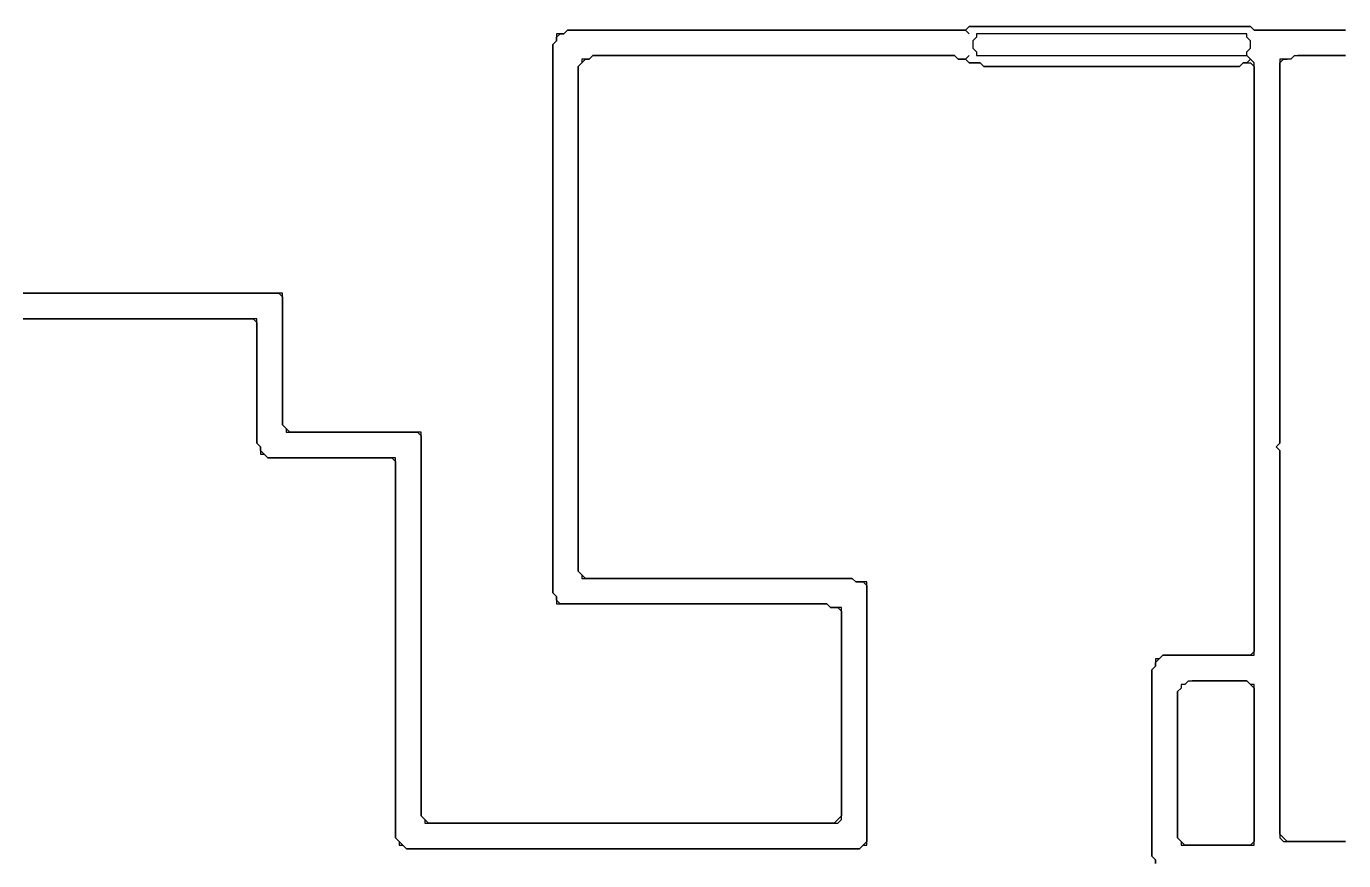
# Model space of a CAD drawing. Header units: metres. Extents: x 39 to 1548, y -1178 to -105.
# Drawn here: x 602.9 to 963.5, y -360.2 to -132 of the extents above; entities that cross this region are included whole.
import ezdxf

# ---------------------------------------------------------------- set-up
doc = ezdxf.new("R2010")
doc.units = ezdxf.units.M

msp = doc.modelspace()

# ---------------------------------------------------------------- linework, layer by layer
for points in [[(602, -205), (603, -205), (604, -205), (605, -205), (606, -205), (607, -205), (608, -205), (609, -205), (610, -205), (611, -205), (612, -205), (613, -205), (614, -205), (615, -205), (616, -205), (617, -205), (618, -205), (619, -205), (620, -205), (621, -205), (622, -205), (623, -205), (624, -205), (625, -205), (626, -205), (627, -205), (628, -205), (629, -205), (630, -205), (631, -205), (632, -205), (633, -205), (634, -205), (635, -205), (636, -205), (637, -205), (638, -205), (639, -205), (640, -205), (641, -205), (642, -205), (643, -205), (644, -205), (645, -205), (646, -205), (647, -205), (648, -205), (649, -205), (650, -205), (651, -205), (652, -205), (653, -205), (654, -205), (655, -205), (656, -205), (657, -205), (658, -205), (659, -205), (660, -205), (661, -205), (662, -205), (663, -205), (664, -205), (665, -205), (666, -205), (667, -205), (668, -205), (669, -205), (670, -205), (671, -205), (672, -205), (673, -206), (673, -207), (673, -208), (673, -209), (673, -210), (673, -211), (673, -212), (673, -213), (673, -214), (673, -215), (673, -216), (673, -217), (673, -218), (673, -219), (673, -220), (673, -221), (673, -222), (673, -223), (673, -224), (673, -225), (673, -226), (673, -227), (673, -228), (673, -229), (673, -230), (673, -231), (673, -232), (673, -233), (673, -234), (673, -235), (673, -236), (673, -237), (673, -238), (673, -239), (673, -240), (673, -241), (674, -242), (674, -243), (675, -243), (676, -243), (677, -243), (678, -243), (679, -243), (680, -243), (681, -243), (682, -243), (683, -243), (684, -243), (685, -243), (686, -243), (687, -243), (688, -243), (689, -243), (690, -243), (691, -243), (692, -243), (693, -243), (694, -243), (695, -243), (696, -243), (697, -243), (698, -243), (699, -243), (700, -243), (701, -243), (702, -243), (703, -243), (704, -243), (705, -243), (706, -243), (707, -243), (708, -243), (709, -243), (710, -243), (711, -244), (711, -245), (711, -246), (711, -247), (711, -248), (711, -249), (711, -250), (711, -251), (711, -252), (711, -253), (711, -254), (711, -255), (711, -256), (711, -257), (711, -258), (711, -259), (711, -260), (711, -261), (711, -262), (711, -263), (711, -264), (711, -265), (711, -266), (711, -267), (711, -268), (711, -269), (711, -270), (711, -271), (711, -272), (711, -273), (711, -274), (711, -275), (711, -276), (711, -277), (711, -278), (711, -279), (711, -280), (711, -281), (711, -282), (711, -283), (711, -284), (711, -285), (711, -286), (711, -287), (711, -288), (711, -289), (711, -290), (711, -291), (711, -292), (711, -293), (711, -294), (711, -295), (711, -296), (711, -297), (711, -298), (711, -299), (711, -300), (711, -301), (711, -302), (711, -303), (711, -304), (711, -305), (711, -306), (711, -307), (711, -308), (711, -309), (711, -310), (711, -311), (711, -312), (711, -313), (711, -314), (711, -315), (711, -316), (711, -317), (711, -318), (711, -319), (711, -320), (711, -321), (711, -322), (711, -323), (711, -324), (711, -325), (711, -326), (711, -327), (711, -328), (711, -329), (711, -330), (711, -331), (711, -332), (711, -333), (711, -334), (711, -335), (711, -336), (711, -337), (711, -338), (711, -339), (711, -340), (711, -341), (711, -342), (711, -343), (711, -344), (711, -345), (711, -346), (711, -347), (711, -348), (712, -349), (712, -350), (713, -350), (714, -350), (715, -350), (716, -350), (717, -350), (718, -350), (719, -350), (720, -350), (721, -350), (722, -350), (723, -350), (724, -350), (725, -350), (726, -350), (727, -350), (728, -350), (729, -350), (730, -350), (731, -350), (732, -350), (733, -350), (734, -350), (735, -350), (736, -350), (737, -350), (738, -350), (739, -350), (740, -350), (741, -350), (742, -350), (743, -350), (744, -350), (745, -350), (746, -350), (747, -350), (748, -350), (749, -350), (750, -350), (751, -350), (752, -350), (753, -350), (754, -350), (755, -350), (756, -350), (757, -350), (758, -350), (759, -350), (760, -350), (761, -350), (762, -350), (763, -350), (764, -350), (765, -350), (766, -350), (767, -350), (768, -350), (769, -350), (770, -350), (771, -350), (772, -350), (773, -350), (774, -350), (775, -350), (776, -350), (777, -350), (778, -350), (779, -350), (780, -350), (781, -350), (782, -350), (783, -350), (784, -350), (785, -350), (786, -350), (787, -350), (788, -350), (789, -350), (790, -350), (791, -350), (792, -350), (793, -350), (794, -350), (795, -350), (796, -350), (797, -350), (798, -350), (799, -350), (800, -350), (801, -350), (802, -350), (803, -350), (804, -350), (805, -350), (806, -350), (807, -350), (808, -350), (809, -350), (810, -350), (811, -350), (812, -350), (813, -350), (814, -350), (815, -350), (816, -350), (817, -350), (818, -350), (819, -350), (820, -350), (821, -350), (822, -350), (823, -350), (824, -350), (825, -350), (826, -349), (826, -348), (826, -347), (826, -346), (826, -345), (826, -344), (826, -343), (826, -342), (826, -341), (826, -340), (826, -339), (826, -338), (826, -337), (826, -336), (826, -335), (826, -334), (826, -333), (826, -332), (826, -331), (826, -330), (826, -329), (826, -328), (826, -327), (826, -326), (826, -325), (826, -324), (826, -323), (826, -322), (826, -321), (826, -320), (826, -319), (826, -318), (826, -317), (826, -316), (826, -315), (826, -314), (826, -313), (826, -312), (826, -311), (826, -310), (826, -309), (826, -308), (826, -307), (826, -306), (826, -305), (826, -304), (826, -303), (826, -302), (826, -301), (826, -300), (826, -299), (826, -298), (826, -297), (826, -296), (826, -295), (826, -294), (826, -293), (826, -292), (826, -291), (825, -291), (824, -291), (823, -291), (822, -290), (821, -290), (820, -290), (819, -290), (818, -290), (817, -290), (816, -290), (815, -290), (814, -290), (813, -290), (812, -290), (811, -290), (810, -290), (809, -290), (808, -290), (807, -290), (806, -290), (805, -290), (804, -290), (803, -290), (802, -290), (801, -290), (800, -290), (799, -290), (798, -290), (797, -290), (796, -290), (795, -290), (794, -290), (793, -290), (792, -290), (791, -290), (790, -290), (789, -290), (788, -290), (787, -290), (786, -290), (785, -290), (784, -290), (783, -290), (782, -290), (781, -290), (780, -290), (779, -290), (778, -290), (777, -290), (776, -290), (775, -290), (774, -290), (773, -290), (772, -290), (771, -290), (770, -290), (769, -290), (768, -290), (767, -290), (766, -290), (765, -290), (764, -290), (763, -290), (762, -290), (761, -290), (760, -290), (759, -290), (758, -290), (757, -290), (756, -290), (755, -290), (754, -290), (753, -290), (752, -290), (751, -290), (750, -290), (749, -290), (748, -289), (748, -288), (747, -287), (747, -286), (747, -285), (747, -284), (747, -283), (747, -282), (747, -281), (747, -280), (747, -279), (747, -278), (747, -277), (747, -276), (747, -275), (747, -274), (747, -273), (747, -272), (747, -271), (747, -270), (747, -269), (747, -268), (747, -267), (747, -266), (747, -265), (747, -264), (747, -263), (747, -262), (747, -261), (747, -260), (747, -259), (747, -258), (747, -257), (747, -256), (747, -255), (747, -254), (747, -253), (747, -252), (747, -251), (747, -250), (747, -249), (747, -248), (747, -247), (747, -246), (747, -245), (747, -244), (747, -243), (747, -242), (747, -241), (747, -240), (747, -239), (747, -238), (747, -237), (747, -236), (747, -235), (747, -234), (747, -233), (747, -232), (747, -231), (747, -230), (747, -229), (747, -228), (747, -227), (747, -226), (747, -225), (747, -224), (747, -223), (747, -222), (747, -221), (747, -220), (747, -219), (747, -218), (747, -217), (747, -216), (747, -215), (747, -214), (747, -213), (747, -212), (747, -211), (747, -210), (747, -209), (747, -208), (747, -207), (747, -206), (747, -205), (747, -204), (747, -203), (747, -202), (747, -201), (747, -200), (747, -199), (747, -198), (747, -197), (747, -196), (747, -195), (747, -194), (747, -193), (747, -192), (747, -191), (747, -190), (747, -189), (747, -188), (747, -187), (747, -186), (747, -185), (747, -184), (747, -183), (747, -182), (747, -181), (747, -180), (747, -179), (747, -178), (747, -177), (747, -176), (747, -175), (747, -174), (747, -173), (747, -172), (747, -171), (747, -170), (747, -169), (747, -168), (747, -167), (747, -166), (747, -165), (747, -164), (747, -163), (747, -162), (747, -161), (747, -160), (747, -159), (747, -158), (747, -157), (747, -156), (747, -155), (747, -154), (747, -153), (747, -152), (747, -151), (747, -150), (747, -149), (747, -148), (747, -147), (747, -146), (747, -145), (747, -144), (747, -143), (747, -142), (747, -141), (747, -140), (747, -139), (747, -138), (747, -137), (748, -136), (748, -135), (749, -134), (750, -134), (751, -133), (752, -133), (753, -133), (754, -133), (755, -133), (756, -133), (757, -133), (758, -133), (759, -133), (760, -133), (761, -133), (762, -133), (763, -133), (764, -133), (765, -133), (766, -133), (767, -133), (768, -133), (769, -133), (770, -133), (771, -133), (772, -133), (773, -133), (774, -133), (775, -133), (776, -133), (777, -133), (778, -133), (779, -133), (780, -133), (781, -133), (782, -133), (783, -133), (784, -133), (785, -133), (786, -133), (787, -133), (788, -133), (789, -133), (790, -133), (791, -133), (792, -133), (793, -133), (794, -133), (795, -133), (796, -133), (797, -133), (798, -133), (799, -133), (800, -133), (801, -133), (802, -133), (803, -133), (804, -133), (805, -133), (806, -133), (807, -133), (808, -133), (809, -133), (810, -133), (811, -133), (812, -133), (813, -133), (814, -133), (815, -133), (816, -133), (817, -133), (818, -133), (819, -133), (820, -133), (821, -133), (822, -133), (823, -133), (824, -133), (825, -133), (826, -133), (827, -133), (828, -133), (829, -133), (830, -133), (831, -133), (832, -133), (833, -133), (834, -133), (835, -133), (836, -133), (837, -133), (838, -133), (839, -133), (840, -133), (841, -133), (842, -133), (843, -133), (844, -133), (845, -133), (846, -133), (847, -133), (848, -133), (849, -133), (850, -133), (851, -133), (852, -133), (853, -133), (854, -133), (855, -133), (856, -133), (857, -133), (858, -133), (859, -133), (860, -133), (861, -134), (860, -133), (861, -132), (862, -132), (863, -132), (864, -132), (865, -132), (866, -132), (867, -132), (868, -132), (869, -132), (870, -132), (871, -132), (872, -132), (873, -132), (874, -132), (875, -132), (876, -132), (877, -132), (878, -132), (879, -132), (880, -132), (881, -132), (882, -132), (883, -132), (884, -132), (885, -132), (886, -132), (887, -132), (888, -132), (889, -132), (890, -132), (891, -132), (892, -132), (893, -132), (894, -132), (895, -132), (896, -132), (897, -132), (898, -132), (899, -132), (900, -132), (901, -132), (902, -132), (903, -132), (904, -132), (905, -132), (906, -132), (907, -132), (908, -132), (909, -132), (910, -132), (911, -132), (912, -132), (913, -132), (914, -132), (915, -132), (916, -132), (917, -132), (918, -132), (919, -132), (920, -132), (921, -132), (922, -132), (923, -132), (924, -132), (925, -132), (926, -132), (927, -132), (928, -132), (929, -132), (930, -132), (931, -132), (932, -132), (933, -132), (934, -132), (935, -132), (936, -132), (937, -132), (938, -132), (939, -133), (940, -133), (941, -133), (942, -133), (943, -133), (944, -133), (945, -133), (946, -133), (947, -133), (948, -133), (949, -133), (950, -133), (951, -133), (952, -133), (953, -133), (954, -133), (955, -133), (956, -133), (957, -133), (958, -133), (959, -133), (960, -133), (961, -133), (962, -133), (963, -133), (964, -133)], [(964, -133), (963, -133), (962, -133), (961, -133), (960, -133), (959, -133), (958, -133), (957, -133), (956, -133), (955, -133), (954, -133), (953, -133), (952, -133), (951, -133), (950, -133), (949, -133), (948, -133), (947, -133), (946, -133), (945, -133), (944, -133), (943, -133), (942, -133), (941, -133), (940, -133), (939, -133), (938, -132), (937, -132), (936, -132), (935, -132), (934, -132), (933, -132), (932, -132), (931, -132), (930, -132), (929, -132), (928, -132), (927, -132), (926, -132), (925, -132), (924, -132), (923, -132), (922, -132), (921, -132), (920, -132), (919, -132), (918, -132), (917, -132), (916, -132), (915, -132), (914, -132), (913, -132), (912, -132), (911, -132), (910, -132), (909, -132), (908, -132), (907, -132), (906, -132), (905, -132), (904, -132), (903, -132), (902, -132), (901, -132), (900, -132), (899, -132), (898, -132), (897, -132), (896, -132), (895, -132), (894, -132), (893, -132), (892, -132), (891, -132), (890, -132), (889, -132), (888, -132), (887, -132), (886, -132), (885, -132), (884, -132), (883, -132), (882, -132), (881, -132), (880, -132), (879, -132), (878, -132), (877, -132), (876, -132), (875, -132), (874, -132), (873, -132), (872, -132), (871, -132), (870, -132), (869, -132), (868, -132), (867, -132), (866, -132), (865, -132), (864, -132), (863, -132), (862, -132), (861, -132), (860, -133), (859, -133), (858, -133), (857, -133), (856, -133), (855, -133), (854, -133), (853, -133), (852, -133), (851, -133), (850, -133), (849, -133), (848, -133), (847, -133), (846, -133), (845, -133), (844, -133), (843, -133), (842, -133), (841, -133), (840, -133), (839, -133), (838, -133), (837, -133), (836, -133), (835, -133), (834, -133), (833, -133), (832, -133), (831, -133), (830, -133), (829, -133), (828, -133), (827, -133), (826, -133), (825, -133), (824, -133), (823, -133), (822, -133), (821, -133), (820, -133), (819, -133), (818, -133), (817, -133), (816, -133), (815, -133), (814, -133), (813, -133), (812, -133), (811, -133), (810, -133), (809, -133), (808, -133), (807, -133), (806, -133), (805, -133), (804, -133), (803, -133), (802, -133), (801, -133), (800, -133), (799, -133), (798, -133), (797, -133), (796, -133), (795, -133), (794, -133), (793, -133), (792, -133), (791, -133), (790, -133), (789, -133), (788, -133), (787, -133), (786, -133), (785, -133), (784, -133), (783, -133), (782, -133), (781, -133), (780, -133), (779, -133), (778, -133), (777, -133), (776, -133), (775, -133), (774, -133), (773, -133), (772, -133), (771, -133), (770, -133), (769, -133), (768, -133), (767, -133), (766, -133), (765, -133), (764, -133), (763, -133), (762, -133), (761, -133), (760, -133), (759, -133), (758, -133), (757, -133), (756, -133), (755, -133), (754, -133), (753, -133), (752, -133), (751, -133), (750, -134), (749, -134), (748, -134), (748, -135), (748, -136), (747, -137), (747, -138), (747, -139), (747, -140), (747, -141), (747, -142), (747, -143), (747, -144), (747, -145), (747, -146), (747, -147), (747, -148), (747, -149), (747, -150), (747, -151), (747, -152), (747, -153), (747, -154), (747, -155), (747, -156), (747, -157), (747, -158), (747, -159), (747, -160), (747, -161), (747, -162), (747, -163), (747, -164), (747, -165), (747, -166), (747, -167), (747, -168), (747, -169), (747, -170), (747, -171), (747, -172), (747, -173), (747, -174), (747, -175), (747, -176), (747, -177), (747, -178), (747, -179), (747, -180), (747, -181), (747, -182), (747, -183), (747, -184), (747, -185), (747, -186), (747, -187), (747, -188), (747, -189), (747, -190), (747, -191), (747, -192), (747, -193), (747, -194), (747, -195), (747, -196), (747, -197), (747, -198), (747, -199), (747, -200), (747, -201), (747, -202), (747, -203), (747, -204), (747, -205), (747, -206), (747, -207), (747, -208), (747, -209), (747, -210), (747, -211), (747, -212), (747, -213), (747, -214), (747, -215), (747, -216), (747, -217), (747, -218), (747, -219), (747, -220), (747, -221), (747, -222), (747, -223), (747, -224), (747, -225), (747, -226), (747, -227), (747, -228), (747, -229), (747, -230), (747, -231), (747, -232), (747, -233), (747, -234), (747, -235), (747, -236), (747, -237), (747, -238), (747, -239), (747, -240), (747, -241), (747, -242), (747, -243), (747, -244), (747, -245), (747, -246), (747, -247), (747, -248), (747, -249), (747, -250), (747, -251), (747, -252), (747, -253), (747, -254), (747, -255), (747, -256), (747, -257), (747, -258), (747, -259), (747, -260), (747, -261), (747, -262), (747, -263), (747, -264), (747, -265), (747, -266), (747, -267), (747, -268), (747, -269), (747, -270), (747, -271), (747, -272), (747, -273), (747, -274), (747, -275), (747, -276), (747, -277), (747, -278), (747, -279), (747, -280), (747, -281), (747, -282), (747, -283), (747, -284), (747, -285), (747, -286), (747, -287), (748, -288), (748, -289), (748, -290), (749, -290), (750, -290), (751, -290), (752, -290), (753, -290), (754, -290), (755, -290), (756, -290), (757, -290), (758, -290), (759, -290), (760, -290), (761, -290), (762, -290), (763, -290), (764, -290), (765, -290), (766, -290), (767, -290), (768, -290), (769, -290), (770, -290), (771, -290), (772, -290), (773, -290), (774, -290), (775, -290), (776, -290), (777, -290), (778, -290), (779, -290), (780, -290), (781, -290), (782, -290), (783, -290), (784, -290), (785, -290), (786, -290), (787, -290), (788, -290), (789, -290), (790, -290), (791, -290), (792, -290), (793, -290), (794, -290), (795, -290), (796, -290), (797, -290), (798, -290), (799, -290), (800, -290), (801, -290), (802, -290), (803, -290), (804, -290), (805, -290), (806, -290), (807, -290), (808, -290), (809, -290), (810, -290), (811, -290), (812, -290), (813, -290), (814, -290), (815, -290), (816, -290), (817, -290), (818, -290), (819, -290), (820, -290), (821, -290), (822, -290), (823, -291), (824, -291), (825, -291), (826, -292), (826, -293), (826, -294), (826, -295), (826, -296), (826, -297), (826, -298), (826, -299), (826, -300), (826, -301), (826, -302), (826, -303), (826, -304), (826, -305), (826, -306), (826, -307), (826, -308), (826, -309), (826, -310), (826, -311), (826, -312), (826, -313), (826, -314), (826, -315), (826, -316), (826, -317), (826, -318), (826, -319), (826, -320), (826, -321), (826, -322), (826, -323), (826, -324), (826, -325), (826, -326), (826, -327), (826, -328), (826, -329), (826, -330), (826, -331), (826, -332), (826, -333), (826, -334), (826, -335), (826, -336), (826, -337), (826, -338), (826, -339), (826, -340), (826, -341), (826, -342), (826, -343), (826, -344), (826, -345), (826, -346), (826, -347), (826, -348), (825, -349), (824, -350), (823, -350), (822, -350), (821, -350), (820, -350), (819, -350), (818, -350), (817, -350), (816, -350), (815, -350), (814, -350), (813, -350), (812, -350), (811, -350), (810, -350), (809, -350), (808, -350), (807, -350), (806, -350), (805, -350), (804, -350), (803, -350), (802, -350), (801, -350), (800, -350), (799, -350), (798, -350), (797, -350), (796, -350), (795, -350), (794, -350), (793, -350), (792, -350), (791, -350), (790, -350), (789, -350), (788, -350), (787, -350), (786, -350), (785, -350), (784, -350), (783, -350), (782, -350), (781, -350), (780, -350), (779, -350), (778, -350), (777, -350), (776, -350), (775, -350), (774, -350), (773, -350), (772, -350), (771, -350), (770, -350), (769, -350), (768, -350), (767, -350), (766, -350), (765, -350), (764, -350), (763, -350), (762, -350), (761, -350), (760, -350), (759, -350), (758, -350), (757, -350), (756, -350), (755, -350), (754, -350), (753, -350), (752, -350), (751, -350), (750, -350), (749, -350), (748, -350), (747, -350), (746, -350), (745, -350), (744, -350), (743, -350), (742, -350), (741, -350), (740, -350), (739, -350), (738, -350), (737, -350), (736, -350), (735, -350), (734, -350), (733, -350), (732, -350), (731, -350), (730, -350), (729, -350), (728, -350), (727, -350), (726, -350), (725, -350), (724, -350), (723, -350), (722, -350), (721, -350), (720, -350), (719, -350), (718, -350), (717, -350), (716, -350), (715, -350), (714, -350), (713, -350), (712, -349), (711, -348), (711, -347), (711, -346), (711, -345), (711, -344), (711, -343), (711, -342), (711, -341), (711, -340), (711, -339), (711, -338), (711, -337), (711, -336), (711, -335), (711, -334), (711, -333), (711, -332), (711, -331), (711, -330), (711, -329), (711, -328), (711, -327), (711, -326), (711, -325), (711, -324), (711, -323), (711, -322), (711, -321), (711, -320), (711, -319), (711, -318), (711, -317), (711, -316), (711, -315), (711, -314), (711, -313), (711, -312), (711, -311), (711, -310), (711, -309), (711, -308), (711, -307), (711, -306), (711, -305), (711, -304), (711, -303), (711, -302), (711, -301), (711, -300), (711, -299), (711, -298), (711, -297), (711, -296), (711, -295), (711, -294), (711, -293), (711, -292), (711, -291), (711, -290), (711, -289), (711, -288), (711, -287), (711, -286), (711, -285), (711, -284), (711, -283), (711, -282), (711, -281), (711, -280), (711, -279), (711, -278), (711, -277), (711, -276), (711, -275), (711, -274), (711, -273), (711, -272), (711, -271), (711, -270), (711, -269), (711, -268), (711, -267), (711, -266), (711, -265), (711, -264), (711, -263), (711, -262), (711, -261), (711, -260), (711, -259), (711, -258), (711, -257), (711, -256), (711, -255), (711, -254), (711, -253), (711, -252), (711, -251), (711, -250), (711, -249), (711, -248), (711, -247), (711, -246), (711, -245), (711, -244), (711, -243), (710, -243), (709, -243), (708, -243), (707, -243), (706, -243), (705, -243), (704, -243), (703, -243), (702, -243), (701, -243), (700, -243), (699, -243), (698, -243), (697, -243), (696, -243), (695, -243), (694, -243), (693, -243), (692, -243), (691, -243), (690, -243), (689, -243), (688, -243), (687, -243), (686, -243), (685, -243), (684, -243), (683, -243), (682, -243), (681, -243), (680, -243), (679, -243), (678, -243), (677, -243), (676, -243), (675, -243), (674, -242), (673, -241), (673, -240), (673, -239), (673, -238), (673, -237), (673, -236), (673, -235), (673, -234), (673, -233), (673, -232), (673, -231), (673, -230), (673, -229), (673, -228), (673, -227), (673, -226), (673, -225), (673, -224), (673, -223), (673, -222), (673, -221), (673, -220), (673, -219), (673, -218), (673, -217), (673, -216), (673, -215), (673, -214), (673, -213), (673, -212), (673, -211), (673, -210), (673, -209), (673, -208), (673, -207), (673, -206), (673, -205), (672, -205), (671, -205), (670, -205), (669, -205), (668, -205), (667, -205), (666, -205), (665, -205), (664, -205), (663, -205), (662, -205), (661, -205), (660, -205), (659, -205), (658, -205), (657, -205), (656, -205), (655, -205), (654, -205), (653, -205), (652, -205), (651, -205), (650, -205), (649, -205), (648, -205), (647, -205), (646, -205), (645, -205), (644, -205), (643, -205), (642, -205), (641, -205), (640, -205), (639, -205), (638, -205), (637, -205), (636, -205), (635, -205), (634, -205), (633, -205), (632, -205), (631, -205), (630, -205), (629, -205), (628, -205), (627, -205), (626, -205), (625, -205), (624, -205), (623, -205), (622, -205), (621, -205), (620, -205), (619, -205), (618, -205), (617, -205), (616, -205), (615, -205), (614, -205), (613, -205), (612, -205), (611, -205), (610, -205), (609, -205), (608, -205), (607, -205), (606, -205), (605, -205), (604, -205), (603, -205), (602, -205)], [(912, -361), (912, -360), (911, -359), (911, -358), (911, -357), (911, -356), (911, -355), (911, -354), (911, -353), (911, -352), (911, -351), (911, -350), (911, -349), (911, -348), (911, -347), (911, -346), (911, -345), (911, -344), (911, -343), (911, -342), (911, -341), (911, -340), (911, -339), (911, -338), (911, -337), (911, -336), (911, -335), (911, -334), (911, -333), (911, -332), (911, -331), (911, -330), (911, -329), (911, -328), (911, -327), (911, -326), (911, -325), (911, -324), (911, -323), (911, -322), (911, -321), (911, -320), (911, -319), (911, -318), (911, -317), (911, -316), (911, -315), (911, -314), (911, -313), (911, -312), (911, -311), (911, -310), (911, -309), (911, -308), (912, -307), (912, -306), (913, -305), (914, -304), (915, -304), (916, -304), (917, -304), (918, -304), (919, -304), (920, -304), (921, -304), (922, -304), (923, -304), (924, -304), (925, -304), (926, -304), (927, -304), (928, -304), (929, -304), (930, -304), (931, -304), (932, -304), (933, -304), (934, -304), (935, -304), (936, -304), (937, -304), (938, -304), (939, -304), (939, -303), (939, -302), (939, -301), (939, -300), (939, -299), (939, -298), (939, -297), (939, -296), (939, -295), (939, -294), (939, -293), (939, -292), (939, -291), (939, -290), (939, -289), (939, -288), (939, -287), (939, -286), (939, -285), (939, -284), (939, -283), (939, -282), (939, -281), (939, -280), (939, -279), (939, -278), (939, -277), (939, -276), (939, -275), (939, -274), (939, -273), (939, -272), (939, -271), (939, -270), (939, -269), (939, -268), (939, -267), (939, -266), (939, -265), (939, -264), (939, -263), (939, -262), (939, -261), (939, -260), (939, -259), (939, -258), (939, -257), (939, -256), (939, -255), (939, -254), (939, -253), (939, -252), (939, -251), (939, -250), (939, -249), (939, -248), (939, -247), (939, -246), (939, -245), (939, -244), (939, -243), (939, -242), (939, -241), (939, -240), (939, -239), (939, -238), (939, -237), (939, -236), (939, -235), (939, -234), (939, -233), (939, -232), (939, -231), (939, -230), (939, -229), (939, -228), (939, -227), (939, -226), (939, -225), (939, -224), (939, -223), (939, -222), (939, -221), (939, -220), (939, -219), (939, -218), (939, -217), (939, -216), (939, -215), (939, -214), (939, -213), (939, -212), (939, -211), (939, -210), (939, -209), (939, -208), (939, -207), (939, -206), (939, -205), (939, -204), (939, -203), (939, -202), (939, -201), (939, -200), (939, -199), (939, -198), (939, -197), (939, -196), (939, -195), (939, -194), (939, -193), (939, -192), (939, -191), (939, -190), (939, -189), (939, -188), (939, -187), (939, -186), (939, -185), (939, -184), (939, -183), (939, -182), (939, -181), (939, -180), (939, -179), (939, -178), (939, -177), (939, -176), (939, -175), (939, -174), (939, -173), (939, -172), (939, -171), (939, -170), (939, -169), (939, -168), (939, -167), (939, -166), (939, -165), (939, -164), (939, -163), (939, -162), (939, -161), (939, -160), (939, -159), (939, -158), (939, -157), (939, -156), (939, -155), (939, -154), (939, -153), (939, -152), (939, -151), (939, -150), (939, -149), (939, -148), (939, -147), (939, -146), (939, -145), (939, -144), (939, -143), (939, -142), (938, -141), (937, -140), (937, -139), (938, -138), (938, -137), (938, -136), (937, -135), (937, -134), (936, -134), (935, -134), (934, -134), (933, -134), (932, -134), (931, -134), (930, -134), (929, -134), (928, -134), (927, -134), (926, -134), (925, -134), (924, -134), (923, -134), (922, -134), (921, -134), (920, -134), (919, -134), (918, -134), (917, -134), (916, -134), (915, -134), (914, -134), (913, -134), (912, -134), (911, -134), (910, -134), (909, -134), (908, -134), (907, -134), (906, -134), (905, -134), (904, -134), (903, -134), (902, -134), (901, -134), (900, -134), (899, -134), (898, -134), (897, -134), (896, -134), (895, -134), (894, -134), (893, -134), (892, -134), (891, -134), (890, -134), (889, -134), (888, -134), (887, -134), (886, -134), (885, -134), (884, -134), (883, -134), (882, -134), (881, -134), (880, -134), (879, -134), (878, -134), (877, -134), (876, -134), (875, -134), (874, -134), (873, -134), (872, -134), (871, -134), (870, -134), (869, -134), (868, -134), (867, -134), (866, -134), (865, -134), (864, -134), (863, -134), (863, -135), (862, -136), (862, -137), (862, -138), (863, -139), (863, -140), (864, -140), (865, -140), (866, -140), (867, -140), (868, -140), (869, -140), (870, -140), (871, -140), (872, -140), (873, -140), (874, -140), (875, -140), (876, -140), (877, -140), (878, -140), (879, -140), (880, -140), (881, -140), (882, -140), (883, -140), (884, -140), (885, -140), (886, -140), (887, -140), (888, -140), (889, -140), (890, -140), (891, -140), (892, -140), (893, -140), (894, -140), (895, -140), (896, -140), (897, -140), (898, -140), (899, -140), (900, -140), (901, -140), (902, -140), (903, -140), (904, -140), (905, -140), (906, -140), (907, -140), (908, -140), (909, -140), (910, -140), (911, -140), (912, -140), (913, -140), (914, -140), (915, -140), (916, -140), (917, -140), (918, -140), (919, -140), (920, -140), (921, -140), (922, -140), (923, -140), (924, -140), (925, -140), (926, -140), (927, -140), (928, -140), (929, -140), (930, -140), (931, -140), (932, -140), (933, -140), (934, -140), (935, -140), (936, -140), (937, -140), (938, -141), (937, -142), (936, -142), (935, -143), (934, -143), (933, -143), (932, -143), (931, -143), (930, -143), (929, -143), (928, -143), (927, -143), (926, -143), (925, -143), (924, -143), (923, -143), (922, -143), (921, -143), (920, -143), (919, -143), (918, -143), (917, -143), (916, -143), (915, -143), (914, -143), (913, -143), (912, -143), (911, -143), (910, -143), (909, -143), (908, -143), (907, -143), (906, -143), (905, -143), (904, -143), (903, -143), (902, -143), (901, -143), (900, -143), (899, -143), (898, -143), (897, -143), (896, -143), (895, -143), (894, -143), (893, -143), (892, -143), (891, -143), (890, -143), (889, -143), (888, -143), (887, -143), (886, -143), (885, -143), (884, -143), (883, -143), (882, -143), (881, -143), (880, -143), (879, -143), (878, -143), (877, -143), (876, -143), (875, -143), (874, -143), (873, -143), (872, -143), (871, -143), (870, -143), (869, -143), (868, -143), (867, -143), (866, -143), (865, -143), (864, -142), (863, -142), (862, -142), (861, -142), (860, -141), (861, -140), (860, -141), (859, -141), (858, -141), (857, -140), (856, -140), (855, -140), (854, -140), (853, -140), (852, -140), (851, -140), (850, -140), (849, -140), (848, -140), (847, -140), (846, -140), (845, -140), (844, -140), (843, -140), (842, -140), (841, -140), (840, -140), (839, -140), (838, -140), (837, -140), (836, -140), (835, -140), (834, -140), (833, -140), (832, -140), (831, -140), (830, -140), (829, -140), (828, -140), (827, -140), (826, -140), (825, -140), (824, -140), (823, -140), (822, -140), (821, -140), (820, -140), (819, -140), (818, -140), (817, -140), (816, -140), (815, -140), (814, -140), (813, -140), (812, -140), (811, -140), (810, -140), (809, -140), (808, -140), (807, -140), (806, -140), (805, -140), (804, -140), (803, -140), (802, -140), (801, -140), (800, -140), (799, -140), (798, -140), (797, -140), (796, -140), (795, -140), (794, -140), (793, -140), (792, -140), (791, -140), (790, -140), (789, -140), (788, -140), (787, -140), (786, -140), (785, -140), (784, -140), (783, -140), (782, -140), (781, -140), (780, -140), (779, -140), (778, -140), (777, -140), (776, -140), (775, -140), (774, -140), (773, -140), (772, -140), (771, -140), (770, -140), (769, -140), (768, -140), (767, -140), (766, -140), (765, -140), (764, -140), (763, -140), (762, -140), (761, -140), (760, -140), (759, -140), (758, -140), (757, -141), (756, -141), (755, -141), (755, -142), (754, -143), (754, -144), (754, -145), (754, -146), (754, -147), (754, -148), (754, -149), (754, -150), (754, -151), (754, -152), (754, -153), (754, -154), (754, -155), (754, -156), (754, -157), (754, -158), (754, -159), (754, -160), (754, -161), (754, -162), (754, -163), (754, -164), (754, -165), (754, -166), (754, -167), (754, -168), (754, -169), (754, -170), (754, -171), (754, -172), (754, -173), (754, -174), (754, -175), (754, -176), (754, -177), (754, -178), (754, -179), (754, -180), (754, -181), (754, -182), (754, -183), (754, -184), (754, -185), (754, -186), (754, -187), (754, -188), (754, -189), (754, -190), (754, -191), (754, -192), (754, -193), (754, -194), (754, -195), (754, -196), (754, -197), (754, -198), (754, -199), (754, -200), (754, -201), (754, -202), (754, -203), (754, -204), (754, -205), (754, -206), (754, -207), (754, -208), (754, -209), (754, -210), (754, -211), (754, -212), (754, -213), (754, -214), (754, -215), (754, -216), (754, -217), (754, -218), (754, -219), (754, -220), (754, -221), (754, -222), (754, -223), (754, -224), (754, -225), (754, -226), (754, -227), (754, -228), (754, -229), (754, -230), (754, -231), (754, -232), (754, -233), (754, -234), (754, -235), (754, -236), (754, -237), (754, -238), (754, -239), (754, -240), (754, -241), (754, -242), (754, -243), (754, -244), (754, -245), (754, -246), (754, -247), (754, -248), (754, -249), (754, -250), (754, -251), (754, -252), (754, -253), (754, -254), (754, -255), (754, -256), (754, -257), (754, -258), (754, -259), (754, -260), (754, -261), (754, -262), (754, -263), (754, -264), (754, -265), (754, -266), (754, -267), (754, -268), (754, -269), (754, -270), (754, -271), (754, -272), (754, -273), (754, -274), (754, -275), (754, -276), (754, -277), (754, -278), (754, -279), (754, -280), (754, -281), (755, -282), (755, -283), (756, -283), (757, -283), (758, -283), (759, -283), (760, -283), (761, -283), (762, -283), (763, -283), (764, -283), (765, -283), (766, -283), (767, -283), (768, -283), (769, -283), (770, -283), (771, -283), (772, -283), (773, -283), (774, -283), (775, -283), (776, -283), (777, -283), (778, -283), (779, -283), (780, -283), (781, -283), (782, -283), (783, -283), (784, -283), (785, -283), (786, -283), (787, -283), (788, -283), (789, -283), (790, -283), (791, -283), (792, -283), (793, -283), (794, -283), (795, -283), (796, -283), (797, -283), (798, -283), (799, -283), (800, -283), (801, -283), (802, -283), (803, -283), (804, -283), (805, -283), (806, -283), (807, -283), (808, -283), (809, -283), (810, -283), (811, -283), (812, -283), (813, -283), (814, -283), (815, -283), (816, -283), (817, -283), (818, -283), (819, -283), (820, -283), (821, -283), (822, -283), (823, -283), (824, -283), (825, -283), (826, -283), (827, -283), (828, -283), (829, -283), (830, -284), (831, -284), (832, -284), (833, -285), (833, -286), (833, -287), (833, -288), (833, -289), (833, -290), (833, -291), (833, -292), (833, -293), (833, -294), (833, -295), (833, -296), (833, -297), (833, -298), (833, -299), (833, -300), (833, -301), (833, -302), (833, -303), (833, -304), (833, -305), (833, -306), (833, -307), (833, -308), (833, -309), (833, -310), (833, -311), (833, -312), (833, -313), (833, -314), (833, -315), (833, -316), (833, -317), (833, -318), (833, -319), (833, -320), (833, -321), (833, -322), (833, -323), (833, -324), (833, -325), (833, -326), (833, -327), (833, -328), (833, -329), (833, -330), (833, -331), (833, -332), (833, -333), (833, -334), (833, -335), (833, -336), (833, -337), (833, -338), (833, -339), (833, -340), (833, -341), (833, -342), (833, -343), (833, -344), (833, -345), (833, -346), (833, -347), (833, -348), (833, -349), (833, -350), (833, -351), (833, -352), (833, -353), (833, -354), (833, -355), (832, -356), (831, -357), (830, -357), (829, -357), (828, -357), (827, -357), (826, -357), (825, -357), (824, -357), (823, -357), (822, -357), (821, -357), (820, -357), (819, -357), (818, -357), (817, -357), (816, -357), (815, -357), (814, -357), (813, -357), (812, -357), (811, -357), (810, -357), (809, -357), (808, -357), (807, -357), (806, -357), (805, -357), (804, -357), (803, -357), (802, -357), (801, -357), (800, -357), (799, -357), (798, -357), (797, -357), (796, -357), (795, -357), (794, -357), (793, -357), (792, -357), (791, -357), (790, -357), (789, -357), (788, -357), (787, -357), (786, -357), (785, -357), (784, -357), (783, -357), (782, -357), (781, -357), (780, -357), (779, -357), (778, -357), (777, -357), (776, -357), (775, -357), (774, -357), (773, -357), (772, -357), (771, -357), (770, -357), (769, -357), (768, -357), (767, -357), (766, -357), (765, -357), (764, -357), (763, -357), (762, -357), (761, -357), (760, -357), (759, -357), (758, -357), (757, -357), (756, -357), (755, -357), (754, -357), (753, -357), (752, -357), (751, -357), (750, -357), (749, -357), (748, -357), (747, -357), (746, -357), (745, -357), (744, -357), (743, -357), (742, -357), (741, -357), (740, -357), (739, -357), (738, -357), (737, -357), (736, -357), (735, -357), (734, -357), (733, -357), (732, -357), (731, -357), (730, -357), (729, -357), (728, -357), (727, -357), (726, -357), (725, -357), (724, -357), (723, -357), (722, -357), (721, -357), (720, -357), (719, -357), (718, -357), (717, -357), (716, -357), (715, -357), (714, -357), (713, -357), (712, -357), (711, -357), (710, -357), (709, -357), (708, -357), (707, -357), (706, -356), (705, -355), (704, -354), (704, -353), (704, -352), (704, -351), (704, -350), (704, -349), (704, -348), (704, -347), (704, -346), (704, -345), (704, -344), (704, -343), (704, -342), (704, -341), (704, -340), (704, -339), (704, -338), (704, -337), (704, -336), (704, -335), (704, -334), (704, -333), (704, -332), (704, -331), (704, -330), (704, -329), (704, -328), (704, -327), (704, -326), (704, -325), (704, -324), (704, -323), (704, -322), (704, -321), (704, -320), (704, -319), (704, -318), (704, -317), (704, -316), (704, -315), (704, -314), (704, -313), (704, -312), (704, -311), (704, -310), (704, -309), (704, -308), (704, -307), (704, -306), (704, -305), (704, -304), (704, -303), (704, -302), (704, -301), (704, -300), (704, -299), (704, -298), (704, -297), (704, -296), (704, -295), (704, -294), (704, -293), (704, -292), (704, -291), (704, -290), (704, -289), (704, -288), (704, -287), (704, -286), (704, -285), (704, -284), (704, -283), (704, -282), (704, -281), (704, -280), (704, -279), (704, -278), (704, -277), (704, -276), (704, -275), (704, -274), (704, -273), (704, -272), (704, -271), (704, -270), (704, -269), (704, -268), (704, -267), (704, -266), (704, -265), (704, -264), (704, -263), (704, -262), (704, -261), (704, -260), (704, -259), (704, -258), (704, -257), (704, -256), (704, -255), (704, -254), (704, -253), (704, -252), (704, -251), (704, -250), (703, -250), (702, -250), (701, -250), (700, -250), (699, -250), (698, -250), (697, -250), (696, -250), (695, -250), (694, -250), (693, -250), (692, -250), (691, -250), (690, -250), (689, -250), (688, -250), (687, -250), (686, -250), (685, -250), (684, -250), (683, -250), (682, -250), (681, -250), (680, -250), (679, -250), (678, -250), (677, -250), (676, -250), (675, -250), (674, -250), (673, -250), (672, -250), (671, -250), (670, -250), (669, -250), (668, -249), (667, -248), (667, -247), (666, -246), (666, -245), (666, -244), (666, -243), (666, -242), (666, -241), (666, -240), (666, -239), (666, -238), (666, -237), (666, -236), (666, -235), (666, -234), (666, -233), (666, -232), (666, -231), (666, -230), (666, -229), (666, -228), (666, -227), (666, -226), (666, -225), (666, -224), (666, -223), (666, -222), (666, -221), (666, -220), (666, -219), (666, -218), (666, -217), (666, -216), (666, -215), (666, -214), (666, -213), (666, -212), (665, -212), (664, -212), (663, -212), (662, -212), (661, -212), (660, -212), (659, -212), (658, -212), (657, -212), (656, -212), (655, -212), (654, -212), (653, -212), (652, -212), (651, -212), (650, -212), (649, -212), (648, -212), (647, -212), (646, -212), (645, -212), (644, -212), (643, -212), (642, -212), (641, -212), (640, -212), (639, -212), (638, -212), (637, -212), (636, -212), (635, -212), (634, -212), (633, -212), (632, -212), (631, -212), (630, -212), (629, -212), (628, -212), (627, -212), (626, -212), (625, -212), (624, -212), (623, -212), (622, -212), (621, -212), (620, -212), (619, -212), (618, -212), (617, -212), (616, -212), (615, -212), (614, -212), (613, -212), (612, -212), (611, -212), (610, -212), (609, -212), (608, -212), (607, -212), (606, -212), (605, -212), (604, -212), (603, -212), (602, -212)], [(602, -212), (603, -212), (604, -212), (605, -212), (606, -212), (607, -212), (608, -212), (609, -212), (610, -212), (611, -212), (612, -212), (613, -212), (614, -212), (615, -212), (616, -212), (617, -212), (618, -212), (619, -212), (620, -212), (621, -212), (622, -212), (623, -212), (624, -212), (625, -212), (626, -212), (627, -212), (628, -212), (629, -212), (630, -212), (631, -212), (632, -212), (633, -212), (634, -212), (635, -212), (636, -212), (637, -212), (638, -212), (639, -212), (640, -212), (641, -212), (642, -212), (643, -212), (644, -212), (645, -212), (646, -212), (647, -212), (648, -212), (649, -212), (650, -212), (651, -212), (652, -212), (653, -212), (654, -212), (655, -212), (656, -212), (657, -212), (658, -212), (659, -212), (660, -212), (661, -212), (662, -212), (663, -212), (664, -212), (665, -212), (666, -213), (666, -214), (666, -215), (666, -216), (666, -217), (666, -218), (666, -219), (666, -220), (666, -221), (666, -222), (666, -223), (666, -224), (666, -225), (666, -226), (666, -227), (666, -228), (666, -229), (666, -230), (666, -231), (666, -232), (666, -233), (666, -234), (666, -235), (666, -236), (666, -237), (666, -238), (666, -239), (666, -240), (666, -241), (666, -242), (666, -243), (666, -244), (666, -245), (666, -246), (667, -247), (667, -248), (667, -249), (668, -249), (669, -250), (670, -250), (671, -250), (672, -250), (673, -250), (674, -250), (675, -250), (676, -250), (677, -250), (678, -250), (679, -250), (680, -250), (681, -250), (682, -250), (683, -250), (684, -250), (685, -250), (686, -250), (687, -250), (688, -250), (689, -250), (690, -250), (691, -250), (692, -250), (693, -250), (694, -250), (695, -250), (696, -250), (697, -250), (698, -250), (699, -250), (700, -250), (701, -250), (702, -250), (703, -250), (704, -251), (704, -252), (704, -253), (704, -254), (704, -255), (704, -256), (704, -257), (704, -258), (704, -259), (704, -260), (704, -261), (704, -262), (704, -263), (704, -264), (704, -265), (704, -266), (704, -267), (704, -268), (704, -269), (704, -270), (704, -271), (704, -272), (704, -273), (704, -274), (704, -275), (704, -276), (704, -277), (704, -278), (704, -279), (704, -280), (704, -281), (704, -282), (704, -283), (704, -284), (704, -285), (704, -286), (704, -287), (704, -288), (704, -289), (704, -290), (704, -291), (704, -292), (704, -293), (704, -294), (704, -295), (704, -296), (704, -297), (704, -298), (704, -299), (704, -300), (704, -301), (704, -302), (704, -303), (704, -304), (704, -305), (704, -306), (704, -307), (704, -308), (704, -309), (704, -310), (704, -311), (704, -312), (704, -313), (704, -314), (704, -315), (704, -316), (704, -317), (704, -318), (704, -319), (704, -320), (704, -321), (704, -322), (704, -323), (704, -324), (704, -325), (704, -326), (704, -327), (704, -328), (704, -329), (704, -330), (704, -331), (704, -332), (704, -333), (704, -334), (704, -335), (704, -336), (704, -337), (704, -338), (704, -339), (704, -340), (704, -341), (704, -342), (704, -343), (704, -344), (704, -345), (704, -346), (704, -347), (704, -348), (704, -349), (704, -350), (704, -351), (704, -352), (704, -353), (704, -354), (705, -355), (705, -356), (706, -356), (707, -357), (708, -357), (709, -357), (710, -357), (711, -357), (712, -357), (713, -357), (714, -357), (715, -357), (716, -357), (717, -357), (718, -357), (719, -357), (720, -357), (721, -357), (722, -357), (723, -357), (724, -357), (725, -357), (726, -357), (727, -357), (728, -357), (729, -357), (730, -357), (731, -357), (732, -357), (733, -357), (734, -357), (735, -357), (736, -357), (737, -357), (738, -357), (739, -357), (740, -357), (741, -357), (742, -357), (743, -357), (744, -357), (745, -357), (746, -357), (747, -357), (748, -357), (749, -357), (750, -357), (751, -357), (752, -357), (753, -357), (754, -357), (755, -357), (756, -357), (757, -357), (758, -357), (759, -357), (760, -357), (761, -357), (762, -357), (763, -357), (764, -357), (765, -357), (766, -357), (767, -357), (768, -357), (769, -357), (770, -357), (771, -357), (772, -357), (773, -357), (774, -357), (775, -357), (776, -357), (777, -357), (778, -357), (779, -357), (780, -357), (781, -357), (782, -357), (783, -357), (784, -357), (785, -357), (786, -357), (787, -357), (788, -357), (789, -357), (790, -357), (791, -357), (792, -357), (793, -357), (794, -357), (795, -357), (796, -357), (797, -357), (798, -357), (799, -357), (800, -357), (801, -357), (802, -357), (803, -357), (804, -357), (805, -357), (806, -357), (807, -357), (808, -357), (809, -357), (810, -357), (811, -357), (812, -357), (813, -357), (814, -357), (815, -357), (816, -357), (817, -357), (818, -357), (819, -357), (820, -357), (821, -357), (822, -357), (823, -357), (824, -357), (825, -357), (826, -357), (827, -357), (828, -357), (829, -357), (830, -357), (831, -357), (832, -356), (833, -356), (833, -355), (833, -354), (833, -353), (833, -352), (833, -351), (833, -350), (833, -349), (833, -348), (833, -347), (833, -346), (833, -345), (833, -344), (833, -343), (833, -342), (833, -341), (833, -340), (833, -339), (833, -338), (833, -337), (833, -336), (833, -335), (833, -334), (833, -333), (833, -332), (833, -331), (833, -330), (833, -329), (833, -328), (833, -327), (833, -326), (833, -325), (833, -324), (833, -323), (833, -322), (833, -321), (833, -320), (833, -319), (833, -318), (833, -317), (833, -316), (833, -315), (833, -314), (833, -313), (833, -312), (833, -311), (833, -310), (833, -309), (833, -308), (833, -307), (833, -306), (833, -305), (833, -304), (833, -303), (833, -302), (833, -301), (833, -300), (833, -299), (833, -298), (833, -297), (833, -296), (833, -295), (833, -294), (833, -293), (833, -292), (833, -291), (833, -290), (833, -289), (833, -288), (833, -287), (833, -286), (833, -285), (833, -284), (832, -284), (831, -284), (830, -284), (829, -283), (828, -283), (827, -283), (826, -283), (825, -283), (824, -283), (823, -283), (822, -283), (821, -283), (820, -283), (819, -283), (818, -283), (817, -283), (816, -283), (815, -283), (814, -283), (813, -283), (812, -283), (811, -283), (810, -283), (809, -283), (808, -283), (807, -283), (806, -283), (805, -283), (804, -283), (803, -283), (802, -283), (801, -283), (800, -283), (799, -283), (798, -283), (797, -283), (796, -283), (795, -283), (794, -283), (793, -283), (792, -283), (791, -283), (790, -283), (789, -283), (788, -283), (787, -283), (786, -283), (785, -283), (784, -283), (783, -283), (782, -283), (781, -283), (780, -283), (779, -283), (778, -283), (777, -283), (776, -283), (775, -283), (774, -283), (773, -283), (772, -283), (771, -283), (770, -283), (769, -283), (768, -283), (767, -283), (766, -283), (765, -283), (764, -283), (763, -283), (762, -283), (761, -283), (760, -283), (759, -283), (758, -283), (757, -283), (756, -283), (755, -282), (754, -281), (754, -280), (754, -279), (754, -278), (754, -277), (754, -276), (754, -275), (754, -274), (754, -273), (754, -272), (754, -271), (754, -270), (754, -269), (754, -268), (754, -267), (754, -266), (754, -265), (754, -264), (754, -263), (754, -262), (754, -261), (754, -260), (754, -259), (754, -258), (754, -257), (754, -256), (754, -255), (754, -254), (754, -253), (754, -252), (754, -251), (754, -250), (754, -249), (754, -248), (754, -247), (754, -246), (754, -245), (754, -244), (754, -243), (754, -242), (754, -241), (754, -240), (754, -239), (754, -238), (754, -237), (754, -236), (754, -235), (754, -234), (754, -233), (754, -232), (754, -231), (754, -230), (754, -229), (754, -228), (754, -227), (754, -226), (754, -225), (754, -224), (754, -223), (754, -222), (754, -221), (754, -220), (754, -219), (754, -218), (754, -217), (754, -216), (754, -215), (754, -214), (754, -213), (754, -212), (754, -211), (754, -210), (754, -209), (754, -208), (754, -207), (754, -206), (754, -205), (754, -204), (754, -203), (754, -202), (754, -201), (754, -200), (754, -199), (754, -198), (754, -197), (754, -196), (754, -195), (754, -194), (754, -193), (754, -192), (754, -191), (754, -190), (754, -189), (754, -188), (754, -187), (754, -186), (754, -185), (754, -184), (754, -183), (754, -182), (754, -181), (754, -180), (754, -179), (754, -178), (754, -177), (754, -176), (754, -175), (754, -174), (754, -173), (754, -172), (754, -171), (754, -170), (754, -169), (754, -168), (754, -167), (754, -166), (754, -165), (754, -164), (754, -163), (754, -162), (754, -161), (754, -160), (754, -159), (754, -158), (754, -157), (754, -156), (754, -155), (754, -154), (754, -153), (754, -152), (754, -151), (754, -150), (754, -149), (754, -148), (754, -147), (754, -146), (754, -145), (754, -144), (754, -143), (755, -142), (756, -141), (757, -141), (758, -140), (759, -140), (760, -140), (761, -140), (762, -140), (763, -140), (764, -140), (765, -140), (766, -140), (767, -140), (768, -140), (769, -140), (770, -140), (771, -140), (772, -140), (773, -140), (774, -140), (775, -140), (776, -140), (777, -140), (778, -140), (779, -140), (780, -140), (781, -140), (782, -140), (783, -140), (784, -140), (785, -140), (786, -140), (787, -140), (788, -140), (789, -140), (790, -140), (791, -140), (792, -140), (793, -140), (794, -140), (795, -140), (796, -140), (797, -140), (798, -140), (799, -140), (800, -140), (801, -140), (802, -140), (803, -140), (804, -140), (805, -140), (806, -140), (807, -140), (808, -140), (809, -140), (810, -140), (811, -140), (812, -140), (813, -140), (814, -140), (815, -140), (816, -140), (817, -140), (818, -140), (819, -140), (820, -140), (821, -140), (822, -140), (823, -140), (824, -140), (825, -140), (826, -140), (827, -140), (828, -140), (829, -140), (830, -140), (831, -140), (832, -140), (833, -140), (834, -140), (835, -140), (836, -140), (837, -140), (838, -140), (839, -140), (840, -140), (841, -140), (842, -140), (843, -140), (844, -140), (845, -140), (846, -140), (847, -140), (848, -140), (849, -140), (850, -140), (851, -140), (852, -140), (853, -140), (854, -140), (855, -140), (856, -140), (857, -140), (858, -141), (859, -141), (860, -141), (861, -142), (862, -142), (863, -142), (864, -142), (865, -143), (866, -143), (867, -143), (868, -143), (869, -143), (870, -143), (871, -143), (872, -143), (873, -143), (874, -143), (875, -143), (876, -143), (877, -143), (878, -143), (879, -143), (880, -143), (881, -143), (882, -143), (883, -143), (884, -143), (885, -143), (886, -143), (887, -143), (888, -143), (889, -143), (890, -143), (891, -143), (892, -143), (893, -143), (894, -143), (895, -143), (896, -143), (897, -143), (898, -143), (899, -143), (900, -143), (901, -143), (902, -143), (903, -143), (904, -143), (905, -143), (906, -143), (907, -143), (908, -143), (909, -143), (910, -143), (911, -143), (912, -143), (913, -143), (914, -143), (915, -143), (916, -143), (917, -143), (918, -143), (919, -143), (920, -143), (921, -143), (922, -143), (923, -143), (924, -143), (925, -143), (926, -143), (927, -143), (928, -143), (929, -143), (930, -143), (931, -143), (932, -143), (933, -143), (934, -143), (935, -143), (936, -142), (937, -142), (938, -142), (939, -143), (939, -144), (939, -145), (939, -146), (939, -147), (939, -148), (939, -149), (939, -150), (939, -151), (939, -152), (939, -153), (939, -154), (939, -155), (939, -156), (939, -157), (939, -158), (939, -159), (939, -160), (939, -161), (939, -162), (939, -163), (939, -164), (939, -165), (939, -166), (939, -167), (939, -168), (939, -169), (939, -170), (939, -171), (939, -172), (939, -173), (939, -174), (939, -175), (939, -176), (939, -177), (939, -178), (939, -179), (939, -180), (939, -181), (939, -182), (939, -183), (939, -184), (939, -185), (939, -186), (939, -187), (939, -188), (939, -189), (939, -190), (939, -191), (939, -192), (939, -193), (939, -194), (939, -195), (939, -196), (939, -197), (939, -198), (939, -199), (939, -200), (939, -201), (939, -202), (939, -203), (939, -204), (939, -205), (939, -206), (939, -207), (939, -208), (939, -209), (939, -210), (939, -211), (939, -212), (939, -213), (939, -214), (939, -215), (939, -216), (939, -217), (939, -218), (939, -219), (939, -220), (939, -221), (939, -222), (939, -223), (939, -224), (939, -225), (939, -226), (939, -227), (939, -228), (939, -229), (939, -230), (939, -231), (939, -232), (939, -233), (939, -234), (939, -235), (939, -236), (939, -237), (939, -238), (939, -239), (939, -240), (939, -241), (939, -242), (939, -243), (939, -244), (939, -245), (939, -246), (939, -247), (939, -248), (939, -249), (939, -250), (939, -251), (939, -252), (939, -253), (939, -254), (939, -255), (939, -256), (939, -257), (939, -258), (939, -259), (939, -260), (939, -261), (939, -262), (939, -263), (939, -264), (939, -265), (939, -266), (939, -267), (939, -268), (939, -269), (939, -270), (939, -271), (939, -272), (939, -273), (939, -274), (939, -275), (939, -276), (939, -277), (939, -278), (939, -279), (939, -280), (939, -281), (939, -282), (939, -283), (939, -284), (939, -285), (939, -286), (939, -287), (939, -288), (939, -289), (939, -290), (939, -291), (939, -292), (939, -293), (939, -294), (939, -295), (939, -296), (939, -297), (939, -298), (939, -299), (939, -300), (939, -301), (939, -302), (939, -303), (938, -304), (937, -304), (936, -304), (935, -304), (934, -304), (933, -304), (932, -304), (931, -304), (930, -304), (929, -304), (928, -304), (927, -304), (926, -304), (925, -304), (924, -304), (923, -304), (922, -304), (921, -304), (920, -304), (919, -304), (918, -304), (917, -304), (916, -304), (915, -304), (914, -304), (913, -305), (912, -305), (912, -306), (912, -307), (911, -308), (911, -309), (911, -310), (911, -311), (911, -312), (911, -313), (911, -314), (911, -315), (911, -316), (911, -317), (911, -318), (911, -319), (911, -320), (911, -321), (911, -322), (911, -323), (911, -324), (911, -325), (911, -326), (911, -327), (911, -328), (911, -329), (911, -330), (911, -331), (911, -332), (911, -333), (911, -334), (911, -335), (911, -336), (911, -337), (911, -338), (911, -339), (911, -340), (911, -341), (911, -342), (911, -343), (911, -344), (911, -345), (911, -346), (911, -347), (911, -348), (911, -349), (911, -350), (911, -351), (911, -352), (911, -353), (911, -354), (911, -355), (911, -356), (911, -357), (911, -358), (911, -359), (912, -360), (912, -361)], [(950, -140), (949, -141), (948, -141), (947, -141), (946, -141), (946, -142), (946, -143), (946, -144), (946, -145), (946, -146), (946, -147), (946, -148), (946, -149), (946, -150), (946, -151), (946, -152), (946, -153), (946, -154), (946, -155), (946, -156), (946, -157), (946, -158), (946, -159), (946, -160), (946, -161), (946, -162), (946, -163), (946, -164), (946, -165), (946, -166), (946, -167), (946, -168), (946, -169), (946, -170), (946, -171), (946, -172), (946, -173), (946, -174), (946, -175), (946, -176), (946, -177), (946, -178), (946, -179), (946, -180), (946, -181), (946, -182), (946, -183), (946, -184), (946, -185), (946, -186), (946, -187), (946, -188), (946, -189), (946, -190), (946, -191), (946, -192), (946, -193), (946, -194), (946, -195), (946, -196), (946, -197), (946, -198), (946, -199), (946, -200), (946, -201), (946, -202), (946, -203), (946, -204), (946, -205), (946, -206), (946, -207), (946, -208), (946, -209), (946, -210), (946, -211), (946, -212), (946, -213), (946, -214), (946, -215), (946, -216), (946, -217), (946, -218), (946, -219), (946, -220), (946, -221), (946, -222), (946, -223), (946, -224), (946, -225), (946, -226), (946, -227), (946, -228), (946, -229), (946, -230), (946, -231), (946, -232), (946, -233), (946, -234), (946, -235), (946, -236), (946, -237), (946, -238), (946, -239), (946, -240), (946, -241), (946, -242), (946, -243), (946, -244), (946, -245), (946, -246), (945, -247), (946, -248), (946, -249), (946, -250), (946, -251), (946, -252), (946, -253), (946, -254), (946, -255), (946, -256), (946, -257), (946, -258), (946, -259), (946, -260), (946, -261), (946, -262), (946, -263), (946, -264), (946, -265), (946, -266), (946, -267), (946, -268), (946, -269), (946, -270), (946, -271), (946, -272), (946, -273), (946, -274), (946, -275), (946, -276), (946, -277), (946, -278), (946, -279), (946, -280), (946, -281), (946, -282), (946, -283), (946, -284), (946, -285), (946, -286), (946, -287), (946, -288), (946, -289), (946, -290), (946, -291), (946, -292), (946, -293), (946, -294), (946, -295), (946, -296), (946, -297), (946, -298), (946, -299), (946, -300), (946, -301), (946, -302), (946, -303), (946, -304), (946, -305), (946, -306), (946, -307), (946, -308), (946, -309), (946, -310), (946, -311), (946, -312), (946, -313), (946, -314), (946, -315), (946, -316), (946, -317), (946, -318), (946, -319), (946, -320), (946, -321), (946, -322), (946, -323), (946, -324), (946, -325), (946, -326), (946, -327), (946, -328), (946, -329), (946, -330), (946, -331), (946, -332), (946, -333), (946, -334), (946, -335), (946, -336), (946, -337), (946, -338), (946, -339), (946, -340), (946, -341), (946, -342), (946, -343), (946, -344), (946, -345), (946, -346), (946, -347), (946, -348), (946, -349), (946, -350), (946, -351), (946, -352), (946, -353), (946, -354), (947, -355), (948, -355), (949, -355), (950, -355), (951, -355), (952, -355), (953, -355), (954, -355), (955, -355), (956, -355), (957, -355), (958, -355), (959, -355), (960, -355), (961, -355), (962, -355), (963, -355), (964, -355)], [(949, -141), (950, -140), (951, -140), (952, -140), (953, -140), (954, -140), (955, -140), (956, -140), (957, -140), (958, -140), (959, -140), (960, -140), (961, -140), (962, -140), (963, -140), (964, -140)], [(964, -140), (963, -140), (962, -140), (961, -140), (960, -140), (959, -140), (958, -140), (957, -140), (956, -140), (955, -140), (954, -140), (953, -140), (952, -140), (951, -140)], [(964, -355), (963, -355), (962, -355), (961, -355), (960, -355), (959, -355), (958, -355), (957, -355), (956, -355), (955, -355), (954, -355), (953, -355), (952, -355), (951, -355), (950, -355), (949, -355), (948, -355), (947, -354), (946, -353), (946, -352), (946, -351), (946, -350), (946, -349), (946, -348), (946, -347), (946, -346), (946, -345), (946, -344), (946, -343), (946, -342), (946, -341), (946, -340), (946, -339), (946, -338), (946, -337), (946, -336), (946, -335), (946, -334), (946, -333), (946, -332), (946, -331), (946, -330), (946, -329), (946, -328), (946, -327), (946, -326), (946, -325), (946, -324), (946, -323), (946, -322), (946, -321), (946, -320), (946, -319), (946, -318), (946, -317), (946, -316), (946, -315), (946, -314), (946, -313), (946, -312), (946, -311), (946, -310), (946, -309), (946, -308), (946, -307), (946, -306), (946, -305), (946, -304), (946, -303), (946, -302), (946, -301), (946, -300), (946, -299), (946, -298), (946, -297), (946, -296), (946, -295), (946, -294), (946, -293), (946, -292), (946, -291), (946, -290), (946, -289), (946, -288), (946, -287), (946, -286), (946, -285), (946, -284), (946, -283), (946, -282), (946, -281), (946, -280), (946, -279), (946, -278), (946, -277), (946, -276), (946, -275), (946, -274), (946, -273), (946, -272), (946, -271), (946, -270), (946, -269), (946, -268), (946, -267), (946, -266), (946, -265), (946, -264), (946, -263), (946, -262), (946, -261), (946, -260), (946, -259), (946, -258), (946, -257), (946, -256), (946, -255), (946, -254), (946, -253), (946, -252), (946, -251), (946, -250), (946, -249), (946, -248), (945, -247), (946, -246), (946, -245), (946, -244), (946, -243), (946, -242), (946, -241), (946, -240), (946, -239), (946, -238), (946, -237), (946, -236), (946, -235), (946, -234), (946, -233), (946, -232), (946, -231), (946, -230), (946, -229), (946, -228), (946, -227), (946, -226), (946, -225), (946, -224), (946, -223), (946, -222), (946, -221), (946, -220), (946, -219), (946, -218), (946, -217), (946, -216), (946, -215), (946, -214), (946, -213), (946, -212), (946, -211), (946, -210), (946, -209), (946, -208), (946, -207), (946, -206), (946, -205), (946, -204), (946, -203), (946, -202), (946, -201), (946, -200), (946, -199), (946, -198), (946, -197), (946, -196), (946, -195), (946, -194), (946, -193), (946, -192), (946, -191), (946, -190), (946, -189), (946, -188), (946, -187), (946, -186), (946, -185), (946, -184), (946, -183), (946, -182), (946, -181), (946, -180), (946, -179), (946, -178), (946, -177), (946, -176), (946, -175), (946, -174), (946, -173), (946, -172), (946, -171), (946, -170), (946, -169), (946, -168), (946, -167), (946, -166), (946, -165), (946, -164), (946, -163), (946, -162), (946, -161), (946, -160), (946, -159), (946, -158), (946, -157), (946, -156), (946, -155), (946, -154), (946, -153), (946, -152), (946, -151), (946, -150), (946, -149), (946, -148), (946, -147), (946, -146), (946, -145), (946, -144), (946, -143), (946, -142), (947, -141), (948, -141)], [(920, -312), (921, -311), (922, -311), (923, -311), (924, -311), (925, -311), (926, -311), (927, -311), (928, -311), (929, -311), (930, -311), (931, -311), (932, -311), (933, -311), (934, -311), (935, -311), (936, -311), (937, -311), (938, -312), (939, -313), (939, -314), (939, -315), (939, -316), (939, -317), (939, -318), (939, -319), (939, -320), (939, -321), (939, -322), (939, -323), (939, -324), (939, -325), (939, -326), (939, -327), (939, -328), (939, -329), (939, -330), (939, -331), (939, -332), (939, -333), (939, -334), (939, -335), (939, -336), (939, -337), (939, -338), (939, -339), (939, -340), (939, -341), (939, -342), (939, -343), (939, -344), (939, -345), (939, -346), (939, -347), (939, -348), (939, -349), (939, -350), (939, -351), (939, -352), (939, -353), (939, -354), (939, -355), (938, -356), (937, -356), (936, -356), (935, -356), (934, -356), (933, -356), (932, -356), (931, -356), (930, -356), (929, -356), (928, -356), (927, -356), (926, -356), (925, -356), (924, -356), (923, -356), (922, -356), (921, -356), (920, -356), (919, -355), (918, -354), (918, -353), (918, -352), (918, -351), (918, -350), (918, -349), (918, -348), (918, -347), (918, -346), (918, -345), (918, -344), (918, -343), (918, -342), (918, -341), (918, -340), (918, -339), (918, -338), (918, -337), (918, -336), (918, -335), (918, -334), (918, -333), (918, -332), (918, -331), (918, -330), (918, -329), (918, -328), (918, -327), (918, -326), (918, -325), (918, -324), (918, -323), (918, -322), (918, -321), (918, -320), (918, -319), (918, -318), (918, -317), (918, -316), (918, -315), (918, -314), (919, -313)], [(921, -311), (920, -312), (919, -312), (919, -313), (918, -314), (918, -315), (918, -316), (918, -317), (918, -318), (918, -319), (918, -320), (918, -321), (918, -322), (918, -323), (918, -324), (918, -325), (918, -326), (918, -327), (918, -328), (918, -329), (918, -330), (918, -331), (918, -332), (918, -333), (918, -334), (918, -335), (918, -336), (918, -337), (918, -338), (918, -339), (918, -340), (918, -341), (918, -342), (918, -343), (918, -344), (918, -345), (918, -346), (918, -347), (918, -348), (918, -349), (918, -350), (918, -351), (918, -352), (918, -353), (918, -354), (919, -355), (919, -356), (920, -356), (921, -356), (922, -356), (923, -356), (924, -356), (925, -356), (926, -356), (927, -356), (928, -356), (929, -356), (930, -356), (931, -356), (932, -356), (933, -356), (934, -356), (935, -356), (936, -356), (937, -356), (938, -356), (939, -356), (939, -355), (939, -354), (939, -353), (939, -352), (939, -351), (939, -350), (939, -349), (939, -348), (939, -347), (939, -346), (939, -345), (939, -344), (939, -343), (939, -342), (939, -341), (939, -340), (939, -339), (939, -338), (939, -337), (939, -336), (939, -335), (939, -334), (939, -333), (939, -332), (939, -331), (939, -330), (939, -329), (939, -328), (939, -327), (939, -326), (939, -325), (939, -324), (939, -323), (939, -322), (939, -321), (939, -320), (939, -319), (939, -318), (939, -317), (939, -316), (939, -315), (939, -314), (939, -313), (939, -312), (938, -312), (937, -311), (936, -311), (935, -311), (934, -311), (933, -311), (932, -311), (931, -311), (930, -311), (929, -311), (928, -311), (927, -311), (926, -311), (925, -311), (924, -311), (923, -311), (922, -311)]]:
    msp.add_lwpolyline(points)

doc.saveas('drawing.dxf')
